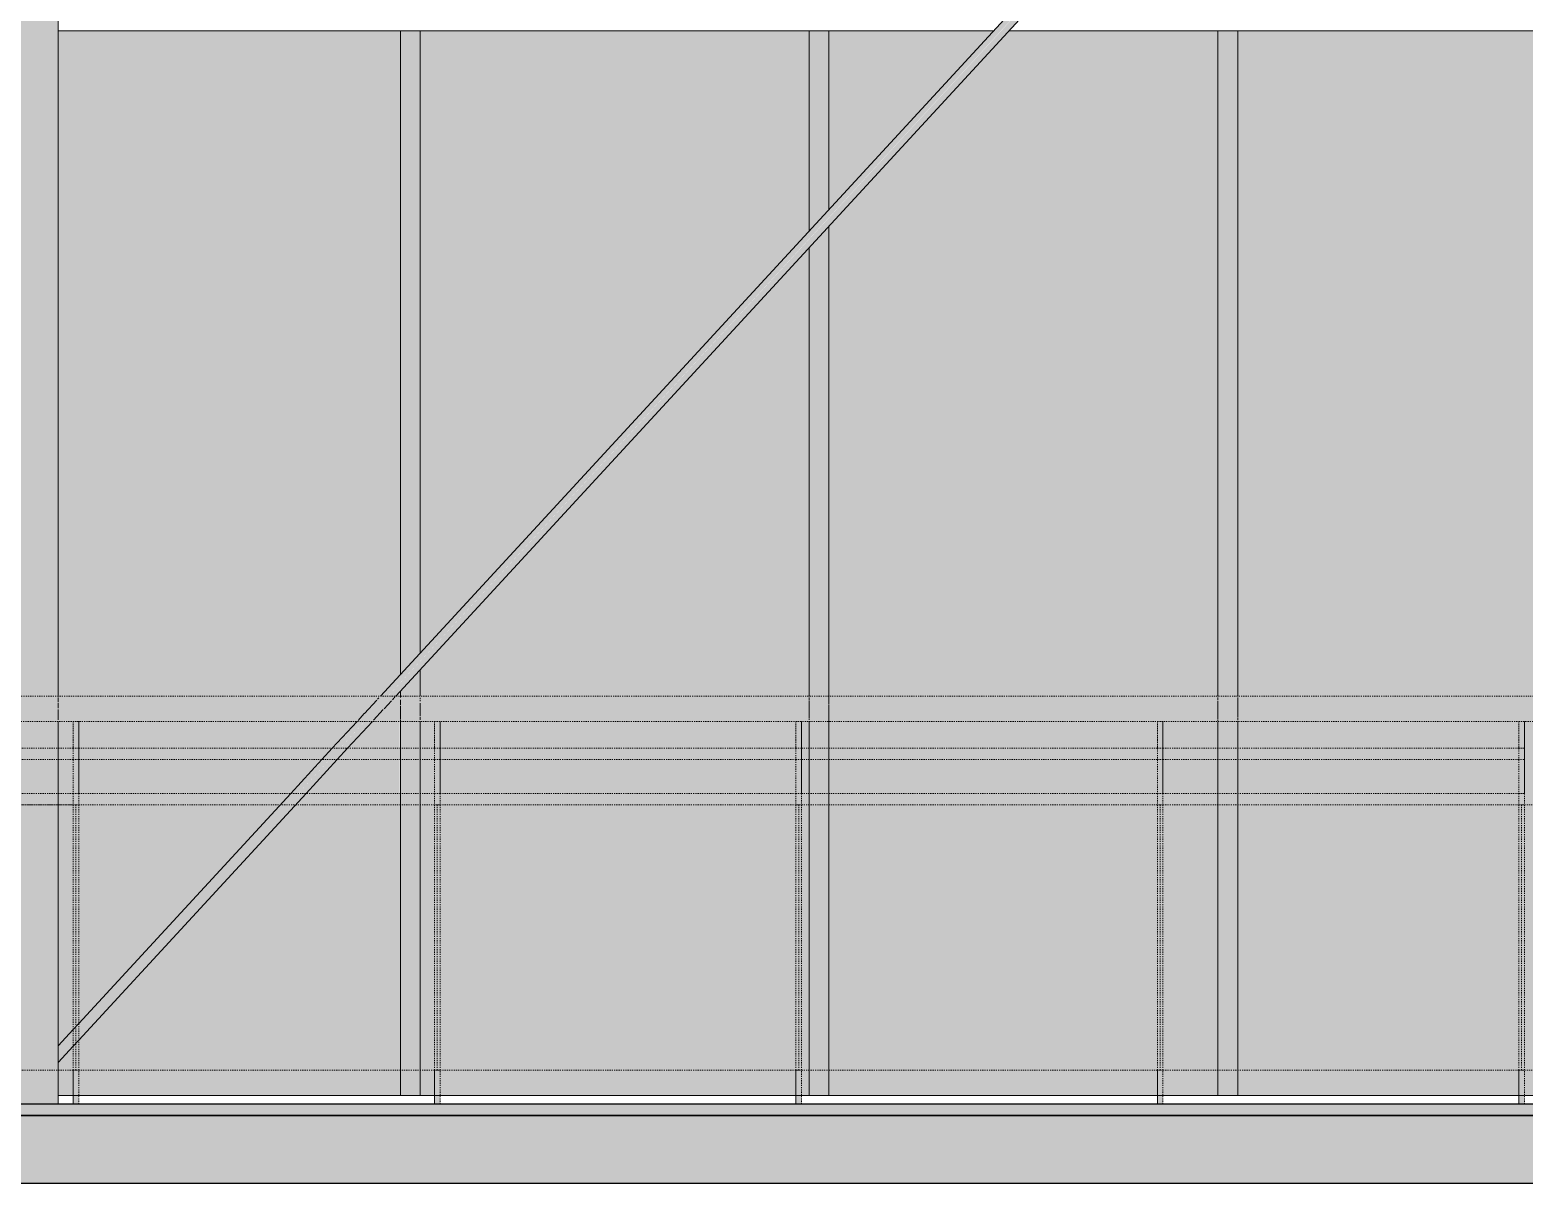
# Model space of a CAD drawing. Header units: inches. Extents: x -55396 to -733, y -290 to 853.
# Drawn here: x -23662.4 to -23530.1, y -6 to 96.1 of the extents above; entities that cross this region are included whole.
import ezdxf

# ---------------------------------------------------------------- set-up
doc = ezdxf.new("R2010")
doc.units = ezdxf.units.IN
doc.header["$MEASUREMENT"] = 0
for name, pattern in [('Dash 1_16_', [0.125, 0.0625, -0.0625]), ('Grid Line 1_2_', [0.875, 0.5, -0.125, 0.125, -0.125]), ('Grid Line 1_2__2_', [0.875, 0.5, -0.125, 0.125, -0.125])]:
    doc.linetypes.add(name, pattern=pattern)
for name, color, linetype, lineweight in [('A-FLOR', 192, 'Continuous', 9), ('A-FLOR-HRAL', 11, 'Continuous', 9), ('A-FLOR-LEVL', 51, 'Continuous', 9), ('A-GLAZ-CURT', 52, 'Continuous', 9), ('A-GLAZ-CWMG', 51, 'Continuous', 9), ('S-BEAM', 12, 'Continuous', 9)]:
    doc.layers.add(name, color=color, linetype=linetype, lineweight=lineweight)

# ---------------------------------------------------------------- blocks, each defined once
blk = doc.blocks.new('Locker Rooms and Restrooms_rvt-1-Section 13')
at = {"layer": 'A-FLOR-LEVL', "linetype": 'Grid Line 1_2__2_'}
blk.add_line((-26557.32, 0), (-21746.96, 0), dxfattribs=at)
blk = doc.blocks.new('Struct_Xcel_Sports Complex_rvt-1-Section 13')
at = {"layer": 'A-FLOR'}
blk.add_hatch(color=254, dxfattribs=at).paths.add_polyline_path([(-26273.39, -6), (-22066.14, -6), (-22066.14, 0), (-26273.39, 0), (-26273.39, -1.58)], flags=0)
at = {"layer": 'A-FLOR', "color": 130, "lineweight": 25}
for p, q in [((-22066.14, 0), (-26273.39, 0)), ((-26273.39, -6), (-22066.14, -6))]:
    blk.add_line(p, q, dxfattribs=at)
blk = doc.blocks.new('Railing - 2_ 8_-V102-Section 13')
at = {"layer": 'A-FLOR-HRAL', "linetype": 'Dash 1_16_', "transparency": 33554432}
blk.add_hatch(color=256, dxfattribs=at).paths.add_polyline_path([(-23668.36, 4), (-23658.32, 4), (-23658.32, 27.5), (-23690.32, 27.5), (-23690.32, 4), (-23690.07, 4)], flags=0)
at = {"layer": 'A-FLOR-HRAL', "linetype": 'Dash 1_16_'}
for p, q in [((-23690.32, 4), (-23690.32, 27.5)), ((-23690.32, 27.5), (-23690.07, 27.5)), ((-23658.32, 27.5), (-23690.32, 27.5)), ((-23690.32, 27.5), (-23690.32, 4)), ((-23690.07, 27.5), (-23658.57, 27.5)), ((-23658.57, 27.5), (-23658.32, 27.5)), ((-23658.32, 27.5), (-23658.32, 4)), ((-23658.32, 4), (-23658.32, 27.5)), ((-23690.07, 4), (-23690.32, 4)), ((-23690.32, 4), (-23690.07, 4)), ((-23658.57, 4), (-23690.07, 4)), ((-23690.07, 4), (-23658.57, 4)), ((-23658.32, 4), (-23658.57, 4)), ((-23658.57, 4), (-23658.32, 4))]:
    blk.add_line(p, q, dxfattribs=at)
blk = doc.blocks.new('Railing - 2_ x 1_2_-V103-Section 13')
at = {"layer": 'A-FLOR-HRAL', "linetype": 'Dash 1_16_', "transparency": 33554432}
blk.add_hatch(color=256, dxfattribs=at).paths.add_polyline_path([(-23658.57, 1), (-23658.07, 1), (-23658.07, 34.87), (-23658.57, 34.87), (-23658.57, 17.96)], flags=0)
at = {"layer": 'A-FLOR-HRAL', "linetype": 'Dash 1_16_'}
for p, q in [((-23658.57, 34.87), (-23658.57, 32.5)), ((-23658.07, 34.87), (-23658.57, 34.87)), ((-23658.57, 1), (-23658.57, 34.87)), ((-23658.57, 34.87), (-23658.07, 34.87)), ((-23658.07, 1), (-23658.07, 34.87)), ((-23658.07, 32.5), (-23658.07, 34.87)), ((-23658.57, 32.5), (-23658.57, 31.5)), ((-23658.07, 31.5), (-23658.07, 32.5)), ((-23658.57, 31.5), (-23658.57, 28.5)), ((-23658.07, 28.5), (-23658.07, 31.5)), ((-23658.57, 28.5), (-23658.57, 4)), ((-23658.07, 4), (-23658.07, 28.5)), ((-23658.57, 4), (-23658.57, 1)), ((-23658.07, 1), (-23658.07, 4))]:
    blk.add_line(p, q, dxfattribs=at)
blk = doc.blocks.new('Railing - 2_ 8_-V104-Section 13')
at = {"layer": 'A-FLOR-HRAL', "linetype": 'Dash 1_16_', "transparency": 33554432}
blk.add_hatch(color=256, dxfattribs=at).paths.add_polyline_path([(-23633.8, 4), (-23626.32, 4), (-23626.32, 27.5), (-23658.32, 27.5), (-23658.32, 4), (-23658.07, 4)], flags=0)
at = {"layer": 'A-FLOR-HRAL', "linetype": 'Dash 1_16_'}
for p, q in [((-23658.32, 4), (-23658.32, 27.5)), ((-23658.32, 27.5), (-23658.07, 27.5)), ((-23658.07, 27.5), (-23658.32, 27.5)), ((-23658.32, 27.5), (-23658.32, 4)), ((-23658.07, 27.5), (-23626.57, 27.5)), ((-23626.57, 27.5), (-23658.07, 27.5)), ((-23626.57, 27.5), (-23626.32, 27.5)), ((-23626.32, 27.5), (-23626.57, 27.5)), ((-23626.32, 27.5), (-23626.32, 4)), ((-23626.32, 4), (-23626.32, 27.5)), ((-23658.07, 4), (-23658.32, 4)), ((-23658.32, 4), (-23658.07, 4)), ((-23626.57, 4), (-23658.07, 4)), ((-23658.07, 4), (-23626.57, 4)), ((-23626.32, 4), (-23626.57, 4)), ((-23626.57, 4), (-23626.32, 4))]:
    blk.add_line(p, q, dxfattribs=at)
blk = doc.blocks.new('Railing - 2_ 8_-V105-Section 13')
at = {"layer": 'A-FLOR-HRAL', "linetype": 'Dash 1_16_', "transparency": 33554432}
blk.add_hatch(color=256, dxfattribs=at).paths.add_polyline_path([(-23564.68, 4), (-23562.32, 4), (-23562.32, 27.5), (-23594.32, 27.5), (-23594.32, 4), (-23594.07, 4)], flags=0)
at = {"layer": 'A-FLOR-HRAL', "linetype": 'Dash 1_16_'}
for p, q in [((-23594.32, 4), (-23594.32, 27.5)), ((-23594.32, 27.5), (-23594.07, 27.5)), ((-23594.07, 27.5), (-23594.32, 27.5)), ((-23594.32, 27.5), (-23594.32, 4)), ((-23594.07, 27.5), (-23562.57, 27.5)), ((-23562.57, 27.5), (-23594.07, 27.5)), ((-23562.57, 27.5), (-23562.32, 27.5)), ((-23562.32, 27.5), (-23562.57, 27.5)), ((-23562.32, 27.5), (-23562.32, 4)), ((-23562.32, 4), (-23562.32, 27.5)), ((-23594.07, 4), (-23594.32, 4)), ((-23594.32, 4), (-23594.07, 4)), ((-23562.57, 4), (-23594.07, 4)), ((-23594.07, 4), (-23562.57, 4)), ((-23562.32, 4), (-23562.57, 4)), ((-23562.57, 4), (-23562.32, 4))]:
    blk.add_line(p, q, dxfattribs=at)
blk = doc.blocks.new('Railing - 2_ 8_-V106-Section 13')
at = {"layer": 'A-FLOR-HRAL', "linetype": 'Dash 1_16_', "transparency": 33554432}
blk.add_hatch(color=256, dxfattribs=at).paths.add_polyline_path([(-23530.07, 4), (-23498.32, 4), (-23498.32, 27.5), (-23530.32, 27.5), (-23530.32, 4), (-23530.12, 4)], flags=0)
at = {"layer": 'A-FLOR-HRAL', "linetype": 'Dash 1_16_'}
for p, q in [((-23530.32, 4), (-23530.32, 27.5)), ((-23530.32, 27.5), (-23530.12, 27.5)), ((-23530.12, 27.5), (-23530.32, 27.5)), ((-23530.32, 27.5), (-23530.32, 4)), ((-23530.07, 27.5), (-23498.57, 27.5)), ((-23498.57, 27.5), (-23530.07, 27.5)), ((-23498.57, 27.5), (-23498.32, 27.5)), ((-23498.32, 27.5), (-23498.57, 27.5)), ((-23498.32, 27.5), (-23498.32, 4)), ((-23498.32, 4), (-23498.32, 27.5)), ((-23530.12, 4), (-23530.32, 4)), ((-23530.32, 4), (-23530.12, 4)), ((-23498.57, 4), (-23530.07, 4)), ((-23530.07, 4), (-23498.57, 4)), ((-23498.32, 4), (-23498.57, 4)), ((-23498.57, 4), (-23498.32, 4))]:
    blk.add_line(p, q, dxfattribs=at)
blk = doc.blocks.new('Railing - Railing-939582-Section 13')
at = {"layer": 'A-FLOR-HRAL', "linetype": 'Dash 1_16_', "transparency": 33554432}
for points in [[(-24103.31, 36), (-23233.26, 36), (-23233.26, 37.12), (-23280.95, 37.12), (-23314.13, 37.12), (-23793.5, 37.12), (-23849.79, 37.11), (-23863.85, 37.11), (-23888.64, 37.12), (-23964.01, 37.12), (-23982.9, 37.11), (-24022.97, 37.12), (-24243.39, 37.04), (-24243.39, 36), (-24105.29, 36)], [(-23237.15, 34.87), (-23233.26, 34.93), (-23233.26, 36), (-24243.39, 36), (-24243.39, 34.88), (-24195.39, 34.88), (-24163.47, 34.88), (-23690.19, 34.87), (-23238.7, 34.87)], [(-23737.48, 31.5), (-23233.26, 31.5), (-23233.26, 32.5), (-24243.39, 32.5), (-24243.39, 31.5), (-23746.12, 31.5)], [(-23737.48, 27.5), (-23233.26, 27.5), (-23233.26, 28.5), (-24243.39, 28.5), (-24243.39, 27.5), (-23754.07, 27.5)]]:
    blk.add_hatch(color=256, dxfattribs=at).paths.add_polyline_path(points, flags=0)
at = {"layer": 'A-FLOR-HRAL', "linetype": 'Dash 1_16_'}
for p, q in [((-23233.26, 37.12), (-24243.39, 37.12)), ((-24243.39, 34.87), (-23233.26, 34.87)), ((-23690.07, 32.5), (-23658.57, 32.5)), ((-23658.57, 32.5), (-23690.07, 32.5)), ((-23658.57, 32.5), (-23658.07, 32.5)), ((-23658.07, 32.5), (-23658.57, 32.5)), ((-23658.07, 32.5), (-23626.57, 32.5)), ((-23626.57, 32.5), (-23658.07, 32.5)), ((-23626.57, 32.5), (-23626.07, 32.5)), ((-23626.07, 32.5), (-23626.57, 32.5)), ((-23626.07, 32.5), (-23594.57, 32.5)), ((-23594.57, 32.5), (-23626.07, 32.5)), ((-23594.57, 32.5), (-23594.07, 32.5)), ((-23594.07, 32.5), (-23594.57, 32.5)), ((-23594.07, 32.5), (-23562.57, 32.5)), ((-23562.57, 32.5), (-23594.07, 32.5)), ((-23562.57, 32.5), (-23562.07, 32.5)), ((-23562.07, 32.5), (-23562.57, 32.5)), ((-23562.07, 32.5), (-23530.57, 32.5)), ((-23530.57, 32.5), (-23562.07, 32.5)), ((-23530.57, 32.5), (-23530.12, 32.5)), ((-23530.12, 32.5), (-23530.57, 32.5)), ((-23658.57, 31.5), (-23690.07, 31.5)), ((-23658.57, 31.5), (-23690.07, 31.5)), ((-23658.07, 31.5), (-23658.57, 31.5)), ((-23658.07, 31.5), (-23658.57, 31.5)), ((-23626.57, 31.5), (-23658.07, 31.5)), ((-23626.57, 31.5), (-23658.07, 31.5)), ((-23626.07, 31.5), (-23626.57, 31.5)), ((-23626.07, 31.5), (-23626.57, 31.5)), ((-23594.57, 31.5), (-23626.07, 31.5)), ((-23594.57, 31.5), (-23626.07, 31.5)), ((-23594.07, 31.5), (-23594.57, 31.5)), ((-23594.07, 31.5), (-23594.57, 31.5)), ((-23562.57, 31.5), (-23594.07, 31.5)), ((-23562.57, 31.5), (-23594.07, 31.5)), ((-23562.07, 31.5), (-23562.57, 31.5)), ((-23562.07, 31.5), (-23562.57, 31.5)), ((-23530.57, 31.5), (-23562.07, 31.5)), ((-23530.57, 31.5), (-23562.07, 31.5)), ((-23530.12, 31.5), (-23530.57, 31.5)), ((-23530.12, 31.5), (-23530.57, 31.5)), ((-23690.07, 28.5), (-23658.57, 28.5)), ((-23658.57, 28.5), (-23690.07, 28.5)), ((-23658.57, 28.5), (-23658.07, 28.5)), ((-23658.07, 28.5), (-23658.57, 28.5)), ((-23658.07, 28.5), (-23626.57, 28.5)), ((-23626.57, 28.5), (-23658.07, 28.5)), ((-23626.57, 28.5), (-23626.07, 28.5)), ((-23626.07, 28.5), (-23626.57, 28.5)), ((-23626.07, 28.5), (-23594.57, 28.5)), ((-23594.57, 28.5), (-23626.07, 28.5)), ((-23594.57, 28.5), (-23594.07, 28.5)), ((-23594.07, 28.5), (-23594.57, 28.5)), ((-23594.07, 28.5), (-23562.57, 28.5)), ((-23562.57, 28.5), (-23594.07, 28.5)), ((-23562.57, 28.5), (-23562.07, 28.5)), ((-23562.07, 28.5), (-23562.57, 28.5)), ((-23562.07, 28.5), (-23530.57, 28.5)), ((-23530.57, 28.5), (-23562.07, 28.5)), ((-23530.57, 28.5), (-23530.12, 28.5)), ((-23530.12, 28.5), (-23530.57, 28.5)), ((-23658.57, 27.5), (-23690.07, 27.5)), ((-23658.57, 27.5), (-23690.07, 27.5)), ((-23658.07, 27.5), (-23658.57, 27.5)), ((-23658.07, 27.5), (-23658.57, 27.5)), ((-23626.57, 27.5), (-23658.07, 27.5)), ((-23626.57, 27.5), (-23658.07, 27.5)), ((-23626.07, 27.5), (-23626.57, 27.5)), ((-23626.07, 27.5), (-23626.57, 27.5)), ((-23594.57, 27.5), (-23626.07, 27.5)), ((-23594.57, 27.5), (-23626.07, 27.5)), ((-23594.07, 27.5), (-23594.57, 27.5)), ((-23594.07, 27.5), (-23594.57, 27.5)), ((-23562.57, 27.5), (-23594.07, 27.5)), ((-23562.57, 27.5), (-23594.07, 27.5)), ((-23562.07, 27.5), (-23562.57, 27.5)), ((-23562.07, 27.5), (-23562.57, 27.5)), ((-23530.57, 27.5), (-23562.07, 27.5)), ((-23530.57, 27.5), (-23562.07, 27.5)), ((-23530.12, 27.5), (-23530.57, 27.5)), ((-23530.12, 27.5), (-23530.57, 27.5))]:
    blk.add_line(p, q, dxfattribs=at)
for name, p in [('Railing - 2_ x 1_2_-V103-Section 13', (0, 0)), ('Railing - 2_ x 1_2_-V103-Section 13', (32, 0)), ('Railing - 2_ x 1_2_-V103-Section 13', (64, 0)), ('Railing - 2_ x 1_2_-V103-Section 13', (96, 0)), ('Railing - 2_ x 1_2_-V103-Section 13', (128, 0)), ('Railing - 2_ 8_-V102-Section 13', (0, 0)), ('Railing - 2_ 8_-V104-Section 13', (0, 0)), ('Railing - 2_ 8_-V104-Section 13', (32, 0)), ('Railing - 2_ 8_-V105-Section 13', (0, 0)), ('Railing - 2_ 8_-V105-Section 13', (32, 0)), ('Railing - 2_ 8_-V106-Section 13', (0, 0))]:
    blk.add_blockref(name, p)
blk = doc.blocks.new('columns and girder2 - one-V186-Section 13')
at = {"layer": 'S-BEAM'}
blk.add_hatch(color=256, dxfattribs=at).paths.add_polyline_path([(-23669.89, 1), (-23659.89, 1), (-23659.89, 294.37), (-23669.89, 294.37), (-23669.89, 4)], flags=0)
for p, q in [((-23659.89, 294.37), (-23659.89, 37.11)), ((-23659.89, 37.11), (-23659.89, 37.02)), ((-23659.89, 36.96), (-23659.89, 36.57)), ((-23659.89, 36.5), (-23659.89, 36.04)), ((-23659.89, 35.93), (-23659.89, 35.03)), ((-23659.89, 34.9), (-23659.89, 32.5)), ((-23659.89, 32.5), (-23659.89, 31.5)), ((-23659.89, 31.5), (-23659.89, 28.5)), ((-23659.89, 28.5), (-23659.89, 4)), ((-23659.89, 4), (-23659.89, 1))]:
    blk.add_line(p, q, dxfattribs=at)
blk = doc.blocks.new('System Panel - Interior Glazing-V214-Section 13')
at = {"layer": 'A-GLAZ-CURT'}
h = blk.add_hatch(color=256, dxfattribs=at)
h.paths.add_polyline_path([(-23629.58, 1.75), (-23629.66, 37.49), (-23659.89, 4.69), (-23659.89, 1.75), (-23633.8, 1.75)], flags=0)
h.paths.add_polyline_path([(-23659.89, 6.16), (-23629.58, 39.05), (-23629.58, 96), (-23659.89, 96), (-23659.89, 6.18)], flags=0)
for p, q in [((-23629.58, 96), (-23659.89, 96)), ((-23659.89, 1.75), (-23658.57, 1.75)), ((-23658.57, 1.75), (-23658.07, 1.75)), ((-23658.07, 1.75), (-23629.58, 1.75))]:
    blk.add_line(p, q, dxfattribs=at)
blk = doc.blocks.new('System Panel - Interior Glazing-V215-Section 13')
at = {"layer": 'A-GLAZ-CURT'}
h = blk.add_hatch(color=256, dxfattribs=at)
h.paths.add_polyline_path([(-23626.07, 1.75), (-23593.39, 1.75), (-23593.39, 76.84), (-23627.83, 39.47), (-23627.83, 1.75), (-23626.32, 1.75)], flags=0)
h.paths.add_polyline_path([(-23627.83, 40.95), (-23593.39, 78.37), (-23593.39, 96), (-23627.83, 96), (-23627.83, 40.95)], flags=0)
for p, q in [((-23593.39, 96), (-23627.83, 96)), ((-23627.83, 1.75), (-23626.57, 1.75)), ((-23626.57, 1.75), (-23626.07, 1.75)), ((-23626.07, 1.75), (-23594.57, 1.75)), ((-23594.57, 1.75), (-23594.07, 1.75)), ((-23594.07, 1.75), (-23593.39, 1.75))]:
    blk.add_line(p, q, dxfattribs=at)
blk = doc.blocks.new('System Panel - Interior Glazing-V216-Section 13')
at = {"layer": 'A-GLAZ-CURT'}
h = blk.add_hatch(color=256, dxfattribs=at)
h.paths.add_polyline_path([(-23564.68, 1.75), (-23557.2, 1.75), (-23557.2, 96), (-23575.73, 96), (-23591.64, 78.74), (-23591.64, 1.75)], flags=0)
h.paths.add_polyline_path([(-23590.6, 35.09), (-23590.6, 35.09), (-23588.71, 35.09)], flags=0)
h.paths.add_polyline_path([(-23591.64, 80.21), (-23577.13, 96), (-23591.64, 96), (-23591.64, 80.26)], flags=0)
for p, q in [((-23577.07, 96), (-23591.64, 96)), ((-23557.2, 96), (-23575.75, 96)), ((-23591.64, 1.75), (-23562.57, 1.75)), ((-23562.57, 1.75), (-23562.07, 1.75)), ((-23562.07, 1.75), (-23557.2, 1.75))]:
    blk.add_line(p, q, dxfattribs=at)
blk = doc.blocks.new('System Panel - Interior Glazing-V217-Section 13')
at = {"layer": 'A-GLAZ-CURT'}
blk.add_hatch(color=256, dxfattribs=at).paths.add_polyline_path([(-23555.45, 1.75), (-23521.02, 1.75), (-23521.02, 96), (-23555.45, 96), (-23555.45, 4)], flags=0)
for p, q in [((-23521.02, 96), (-23555.45, 96)), ((-23555.45, 1.75), (-23530.57, 1.75)), ((-23530.57, 1.75), (-23530.12, 1.75)), ((-23530.07, 1.75), (-23521.02, 1.75))]:
    blk.add_line(p, q, dxfattribs=at)
blk = doc.blocks.new('Rectangular Mullion - Interior 1_75_ x 4_5_-V257-Section 13')
at = {"layer": 'A-GLAZ-CWMG'}
h = blk.add_hatch(color=256, dxfattribs=at)
h.paths.add_polyline_path([(-23627.83, 1.75), (-23627.83, 39.47), (-23629.58, 37.49), (-23629.58, 1.75)], flags=0)
h.paths.add_polyline_path([(-23629.58, 39.05), (-23627.83, 40.95), (-23627.83, 96), (-23629.58, 96), (-23629.58, 39.05)], flags=0)
for p, q in [((-23629.58, 96), (-23627.83, 96)), ((-23629.58, 96), (-23629.58, 39.04)), ((-23627.83, 40.94), (-23627.83, 96)), ((-23627.83, 37.12), (-23627.83, 39.48)), ((-23629.58, 37.58), (-23629.58, 37.12)), ((-23629.58, 37.08), (-23629.58, 36.98)), ((-23629.58, 36.8), (-23629.58, 36.32)), ((-23629.58, 36.22), (-23629.58, 35.04)), ((-23627.83, 36.86), (-23627.83, 36.96)), ((-23627.83, 36.67), (-23627.83, 36.79)), ((-23627.83, 36), (-23627.83, 36.5)), ((-23627.83, 35.36), (-23627.83, 36)), ((-23629.58, 34.99), (-23629.58, 34.9)), ((-23629.58, 34.88), (-23629.58, 32.5)), ((-23627.83, 35.02), (-23627.83, 35.27)), ((-23627.83, 32.5), (-23627.83, 34.88)), ((-23629.58, 32.5), (-23629.58, 31.5)), ((-23627.83, 31.5), (-23627.83, 32.5)), ((-23629.58, 31.5), (-23629.58, 28.5)), ((-23627.83, 28.5), (-23627.83, 31.5)), ((-23629.58, 28.5), (-23629.58, 4)), ((-23627.83, 4), (-23627.83, 28.5)), ((-23629.58, 4), (-23629.58, 1.75)), ((-23627.83, 1.75), (-23627.83, 4)), ((-23627.83, 1.75), (-23629.58, 1.75))]:
    blk.add_line(p, q, dxfattribs=at)
blk = doc.blocks.new('Rectangular Mullion - Interior 1_75_ x 4_5_-V258-Section 13')
at = {"layer": 'A-GLAZ-CWMG'}
h = blk.add_hatch(color=256, dxfattribs=at)
h.paths.add_polyline_path([(-23591.64, 1.75), (-23591.64, 78.74), (-23593.39, 76.84), (-23593.39, 1.75)], flags=0)
h.paths.add_polyline_path([(-23593.39, 78.31), (-23591.64, 80.26), (-23591.64, 96), (-23593.39, 96), (-23593.39, 78.37)], flags=0)
for p, q in [((-23593.39, 96), (-23591.64, 96)), ((-23593.39, 96), (-23593.39, 78.3)), ((-23591.64, 80.2), (-23591.64, 96)), ((-23591.64, 37.11), (-23591.64, 78.76)), ((-23593.39, 76.86), (-23593.39, 37.1)), ((-23591.64, 36.36), (-23591.64, 37.04)), ((-23593.39, 36.98), (-23593.39, 36.74)), ((-23593.39, 36.68), (-23593.39, 35.19)), ((-23591.64, 35.57), (-23591.64, 36.3)), ((-23593.39, 35.14), (-23593.39, 35.03)), ((-23593.39, 34.89), (-23593.39, 32.5)), ((-23591.64, 35.19), (-23591.64, 35.55)), ((-23591.64, 35.02), (-23591.64, 35.15)), ((-23591.64, 34.91), (-23591.64, 35)), ((-23591.64, 32.5), (-23591.64, 34.91)), ((-23593.39, 32.5), (-23593.39, 31.5)), ((-23591.64, 31.5), (-23591.64, 32.5)), ((-23593.39, 31.5), (-23593.39, 28.5)), ((-23591.64, 28.5), (-23591.64, 31.5)), ((-23593.39, 28.5), (-23593.39, 4)), ((-23591.64, 4), (-23591.64, 28.5)), ((-23593.39, 4), (-23593.39, 1.75)), ((-23591.64, 1.75), (-23591.64, 4)), ((-23591.64, 1.75), (-23593.39, 1.75))]:
    blk.add_line(p, q, dxfattribs=at)
blk = doc.blocks.new('Rectangular Mullion - Interior 1_75_ x 4_5_-V259-Section 13')
at = {"layer": 'A-GLAZ-CWMG'}
blk.add_hatch(color=256, dxfattribs=at).paths.add_polyline_path([(-23555.45, 1.75), (-23555.45, 96), (-23557.2, 96), (-23557.2, 1.75)], flags=0)
for p, q in [((-23557.2, 96), (-23555.45, 96)), ((-23557.2, 96), (-23557.2, 37.12)), ((-23555.45, 37.12), (-23555.45, 96)), ((-23557.2, 36.99), (-23557.2, 36.77)), ((-23557.2, 36.68), (-23557.2, 35.08)), ((-23555.45, 36.76), (-23555.45, 37)), ((-23555.45, 35.28), (-23555.45, 36.73)), ((-23557.2, 35.01), (-23557.2, 34.92)), ((-23557.2, 34.88), (-23557.2, 32.5)), ((-23555.45, 34.98), (-23555.45, 35.21)), ((-23555.45, 32.5), (-23555.45, 34.88)), ((-23557.2, 32.5), (-23557.2, 31.5)), ((-23555.45, 31.5), (-23555.45, 32.5)), ((-23557.2, 31.5), (-23557.2, 28.5)), ((-23555.45, 28.5), (-23555.45, 31.5)), ((-23557.2, 28.5), (-23557.2, 4)), ((-23555.45, 4), (-23555.45, 28.5)), ((-23557.2, 4), (-23557.2, 1.75)), ((-23555.45, 1.75), (-23555.45, 4)), ((-23555.45, 1.75), (-23557.2, 1.75))]:
    blk.add_line(p, q, dxfattribs=at)
blk = doc.blocks.new('Round Bar - 1_-V278-Section 13')
at = {"layer": 'S-BEAM'}
h = blk.add_hatch(color=256, dxfattribs=at)
h.paths.add_polyline_path([(-23520.14, 157.05), (-23381.39, 307.59), (-23381.39, 308.33), (-23520.14, 157.71), (-23520.09, 157.14)], flags=0)
h.paths.add_polyline_path([(-23659.89, 5.42), (-23520.23, 157), (-23520.63, 157.05), (-23520.9, 156.96), (-23659.89, 6.06), (-23659.89, 5.44)], flags=0)
h = blk.add_hatch(color=256, dxfattribs=at)
h.paths.add_polyline_path([(-23520.14, 157.05), (-23519.65, 157.05), (-23519.45, 157.06), (-23381.39, 306.96), (-23381.39, 307.59), (-23520.1, 157.1)], flags=0)
h.paths.add_polyline_path([(-23659.89, 4.69), (-23520.14, 156.39), (-23520.18, 157), (-23659.89, 5.42), (-23659.89, 4.69)], flags=0)
h.paths.add_polyline_path([(-23519.79, 157.05), (-23519.75, 157.09), (-23517.48, 159.55)], flags=0)
for p, q in [((-23381.39, 308.33), (-23631.35, 37.12)), ((-23629.99, 37.12), (-23381.39, 306.86)), ((-23630.14, 36.97), (-23630.04, 37.08)), ((-23631.68, 36.77), (-23632.77, 35.59)), ((-23631.97, 34.98), (-23631.1, 35.93)), ((-23631.51, 36.96), (-23631.61, 36.84)), ((-23631.03, 36), (-23630.37, 36.71)), ((-23630.3, 36.79), (-23630.18, 36.93)), ((-23633.42, 34.88), (-23635.62, 32.5)), ((-23634.26, 32.5), (-23632.06, 34.88)), ((-23632.78, 35.57), (-23633.34, 34.96)), ((-23635.62, 32.5), (-23636.54, 31.5)), ((-23635.18, 31.5), (-23634.26, 32.5)), ((-23636.54, 31.5), (-23639.3, 28.5)), ((-23637.94, 28.5), (-23635.18, 31.5)), ((-23658.07, 6.66), (-23637.94, 28.5)), ((-23639.3, 28.5), (-23658.07, 8.13)), ((-23658.07, 8.13), (-23658.57, 7.59)), ((-23658.57, 7.59), (-23659.89, 6.16)), ((-23658.57, 6.12), (-23658.07, 6.66)), ((-23659.89, 4.69), (-23658.57, 6.12))]:
    blk.add_line(p, q, dxfattribs=at)

msp = doc.modelspace()

# ---------------------------------------------------------------- hatches: boundary and pattern name
at = {"layer": 'A-FLOR'}
msp.add_hatch(color=256, dxfattribs=at).paths.add_polyline_path([(-23875.71, 0), (-23085.89, 0), (-23085.89, 1), (-24603.39, 1), (-24603.39, 0), (-23910.27, 0)], flags=0)

# ---------------------------------------------------------------- linework, layer by layer
at = {"layer": 'A-FLOR', "lineweight": 25}
for p, q in [((-23085.89, 1), (-26010.64, 1)), ((-26010.64, 0), (-23085.89, 0))]:
    msp.add_line(p, q, dxfattribs=at)
at = {"layer": 'A-FLOR-LEVL', "linetype": 'Grid Line 1_2_'}
msp.add_line((-26557.32, 0), (-21746.96, 0), dxfattribs=at)

# ---------------------------------------------------------------- block references
at = {"layer": 'A-FLOR-HRAL', "linetype": 'Dash 1_16_'}
msp.add_blockref('Railing - Railing-939582-Section 13', (0, 0), dxfattribs=at)
at = {"layer": 'A-GLAZ-CURT'}
for name in ['System Panel - Interior Glazing-V214-Section 13', 'System Panel - Interior Glazing-V215-Section 13', 'System Panel - Interior Glazing-V216-Section 13', 'System Panel - Interior Glazing-V217-Section 13']:
    msp.add_blockref(name, (0, 0), dxfattribs=at)
at = {"layer": 'A-GLAZ-CWMG'}
for name in ['Rectangular Mullion - Interior 1_75_ x 4_5_-V257-Section 13', 'Rectangular Mullion - Interior 1_75_ x 4_5_-V258-Section 13', 'Rectangular Mullion - Interior 1_75_ x 4_5_-V259-Section 13']:
    msp.add_blockref(name, (0, 0), dxfattribs=at)
at = {"layer": 'S-BEAM'}
for name in ['columns and girder2 - one-V186-Section 13', 'Round Bar - 1_-V278-Section 13']:
    msp.add_blockref(name, (0, 0), dxfattribs=at)

# ---------------------------------------------------------------- next in the draw order: block references
at = {"lineweight": 5}
msp.add_blockref('Locker Rooms and Restrooms_rvt-1-Section 13', (0, 0), dxfattribs=at)

# ---------------------------------------------------------------- next in the draw order: block references
msp.add_blockref('Struct_Xcel_Sports Complex_rvt-1-Section 13', (0, 0), dxfattribs=at)

doc.saveas('drawing.dxf')
